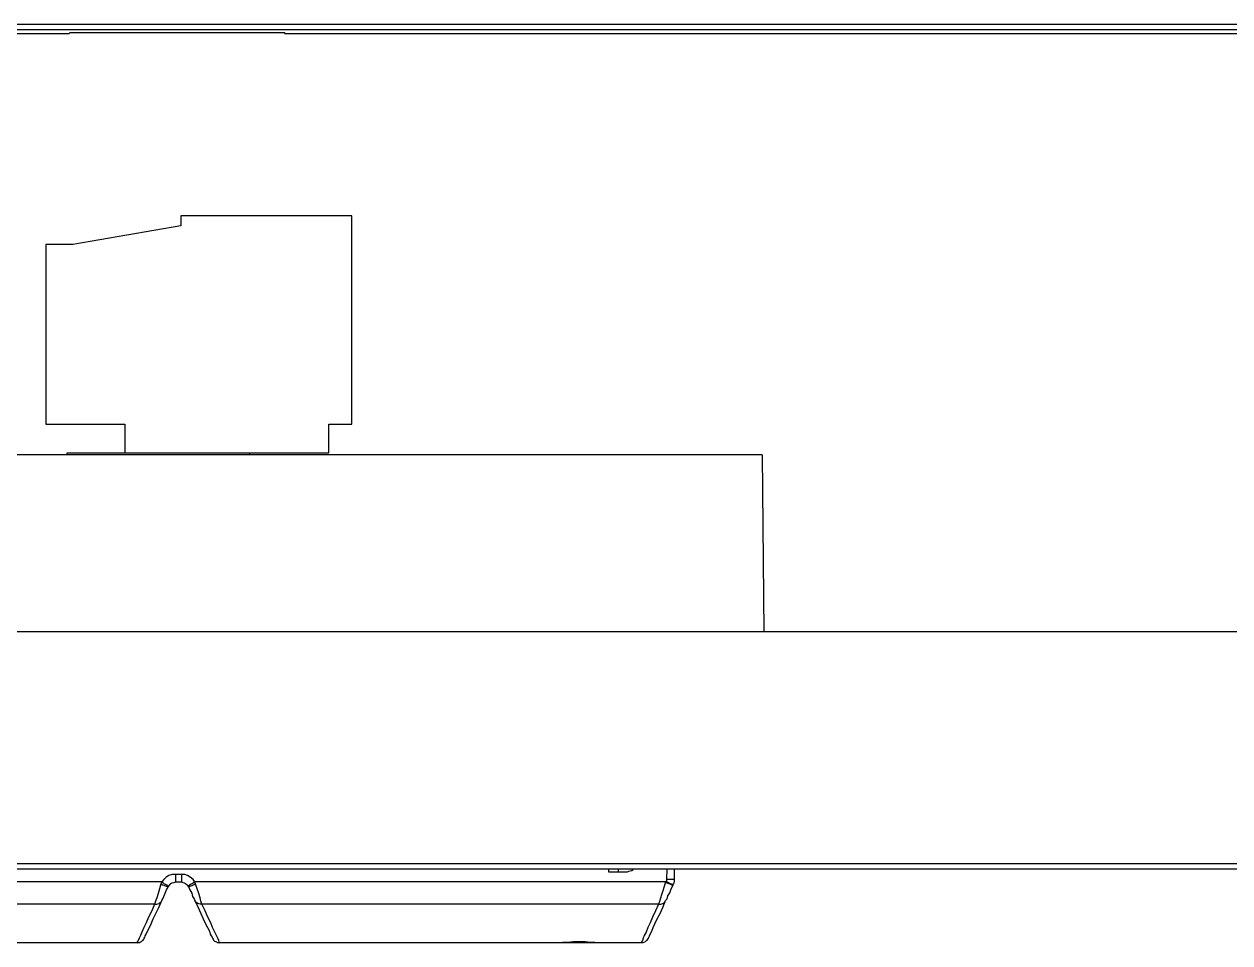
# Model space of a CAD drawing. Header units: centimetres. Extents: x -8.4 to 8.2, y -7.7 to 8.
# Drawn here: x -4.676 to -0.103, y -7.687 to -4.202 of the extents above; entities that cross this region are included whole.
import ezdxf

# ---------------------------------------------------------------- set-up
doc = ezdxf.new("R2010")
doc.units = ezdxf.units.CM
doc.header["$MEASUREMENT"] = 0
doc.layers.add('Layer 1', color=7, linetype='Continuous')

msp = doc.modelspace()

# ---------------------------------------------------------------- linework, layer by layer
at = {"layer": 'Layer 1', "lineweight": 25}
for points in [[(-8.05745, -4.20159), (-8.05745, -4.20159), (4.32153, -4.20159), (4.32153, -4.20159)], [(4.32153, -4.22275), (4.32153, -4.22275), (-8.05745, -4.22275), (-8.05745, -4.22275)], [(-8.05745, -4.23687), (-8.05745, -4.23687), (-4.50498, -4.23687), (-4.50498, -4.23687)], [(-4.50498, -4.23687), (-4.50498, -4.23687), (-4.50145, -4.23334), (-4.50145, -4.23334)], [(-4.50145, -4.23334), (-4.50145, -4.23334), (-3.69006, -4.23334), (-3.69006, -4.23334)], [(-3.69006, -4.23334), (-3.69006, -4.23334), (-3.68653, -4.23687), (-3.68653, -4.23687)], [(-3.68653, -4.23687), (-3.68653, -4.23687), (4.32153, -4.23687), (4.32153, -4.23687)], [(-4.08163, -4.92855), (-4.08163, -4.92855), (-4.08163, -4.96735), (-4.08163, -4.96735)], [(-3.43252, -4.92855), (-3.43252, -4.92855), (-4.08163, -4.92855), (-4.08163, -4.92855)], [(-3.43252, -5.71877), (-3.43252, -5.71877), (-3.43252, -4.92855), (-3.43252, -4.92855)], [(-4.08163, -4.96735), (-4.08163, -4.96735), (-4.49085, -5.03791), (-4.49085, -5.03791)], [(-4.59316, -5.03791), (-4.59316, -5.03791), (-4.59316, -5.71877), (-4.59316, -5.71877)], [(-4.49085, -5.03791), (-4.49085, -5.03791), (-4.59316, -5.03791), (-4.59316, -5.03791)], [(-4.59316, -5.71877), (-4.59316, -5.71877), (-4.2933, -5.71877), (-4.2933, -5.71877)], [(-4.2933, -5.71877), (-4.2933, -5.71877), (-4.2933, -5.82813), (-4.2933, -5.82813)], [(-3.52071, -5.71877), (-3.52071, -5.71877), (-3.43252, -5.71877), (-3.43252, -5.71877)], [(-3.52071, -5.82813), (-3.52071, -5.82813), (-3.52071, -5.71877), (-3.52071, -5.71877)], [(-1.87677, -5.83519), (-1.87677, -5.83519), (-6.31119, -5.83519), (-6.31119, -5.83519)], [(-4.51202, -5.83519), (-4.51202, -5.83519), (-4.51202, -5.82813), (-4.51202, -5.82813)], [(-4.51202, -5.82813), (-4.51202, -5.82813), (-4.51202, -5.82813), (-4.51202, -5.82813)], [(-4.51202, -5.82813), (-4.51202, -5.82813), (-3.8241, -5.82813), (-3.8241, -5.82813)], [(-3.8241, -5.82813), (-3.8241, -5.82813), (-3.52071, -5.82813), (-3.52071, -5.82813)], [(-3.82058, -5.82813), (-3.82058, -5.82813), (-3.82058, -5.83519), (-3.82058, -5.83519)], [(-1.87677, -5.83519), (-1.87677, -5.83519), (-1.87037, -6.50723), (-1.87037, -6.50723)], [(4.32153, -6.50723), (4.32153, -6.50723), (-8.05745, -6.50723), (-8.05745, -6.50723)], [(-8.05745, -7.38565), (-8.05745, -7.38565), (4.32153, -7.38565), (4.32153, -7.38565)], [(4.32153, -7.40682), (4.32153, -7.40682), (-8.05745, -7.40682), (-8.05745, -7.40682)], [(-2.45991, -7.40682), (-2.45991, -7.40682), (-2.45973, -7.41694), (-2.45973, -7.41694)], [(-2.42268, -7.40682), (-2.42268, -7.40682), (-2.42268, -7.41694), (-2.42268, -7.41694)], [(-2.42092, -7.41694), (-2.42092, -7.41694), (-2.42092, -7.40682), (-2.42092, -7.40682)], [(-2.23853, -7.40682), (-2.23853, -7.40682), (-2.23924, -7.44516), (-2.23924, -7.44516)], [(-2.20925, -7.44516), (-2.20925, -7.44516), (-2.20854, -7.40682), (-2.20854, -7.40682)], [(-4.07898, -7.42752), (-4.07898, -7.42752), (-4.10191, -7.42752), (-4.10191, -7.42752)], [(-2.45973, -7.41694), (-2.45973, -7.41694), (-2.38741, -7.41694), (-2.38741, -7.41694)], [(-4.15306, -7.45575), (-4.15306, -7.45575), (-5.93988, -7.45575), (-5.93988, -7.45575)], [(-4.15306, -7.45575), (-4.15306, -7.45575), (-4.15659, -7.4628), (-4.15659, -7.4628)], [(-4.12836, -7.47338), (-4.12836, -7.47338), (-4.1266, -7.47162), (-4.1266, -7.47162)], [(-4.10191, -7.45575), (-4.10191, -7.45575), (-4.07898, -7.45575), (-4.07898, -7.45575)], [(-4.05428, -7.47162), (-4.05428, -7.47162), (-4.05252, -7.47338), (-4.05252, -7.47338)], [(-2.24277, -7.45575), (-2.24277, -7.45575), (-4.02782, -7.45575), (-4.02782, -7.45575)], [(-4.02606, -7.4628), (-4.02606, -7.4628), (-4.02782, -7.45575), (-4.02782, -7.45575)], [(-2.241, -7.45398), (-2.241, -7.45398), (-2.24277, -7.45575), (-2.24277, -7.45575)], [(-2.21454, -7.46809), (-2.21454, -7.46809), (-2.21454, -7.46633), (-2.21454, -7.46633)], [(-4.18128, -7.54041), (-4.18128, -7.54041), (-5.91166, -7.54041), (-5.91166, -7.54041)], [(-2.26923, -7.54041), (-2.26923, -7.54041), (-4.00136, -7.54041), (-4.00136, -7.54041)], [(-4.24654, -7.68682), (-4.24654, -7.68682), (-5.54124, -7.68682), (-5.54124, -7.68682)], [(-2.63964, -7.68682), (-2.63964, -7.68682), (-3.93434, -7.68682), (-3.93434, -7.68682)], [(-2.50029, -7.68682), (-2.50029, -7.68682), (-2.64141, -7.68682), (-2.64141, -7.68682)], [(-2.33625, -7.68682), (-2.33625, -7.68682), (-2.50029, -7.68682), (-2.50029, -7.68682)]]:
    msp.add_open_spline(points, degree=3, dxfattribs=at)
for points, knots in [([(-3.8241, -5.82813), (-3.8241, -5.82813), (-3.8241, -5.82813), (-3.8241, -5.82813), (-3.8241, -5.82813), (-3.8241, -5.82813), (-3.82058, -5.82813), (-3.82058, -5.82813)], [0, 0, 0, 0, 0.3333333, 0.3333333, 0.3333333, 0.3333333, 1, 1, 1, 1]), ([(-2.38741, -7.41694), (-2.38741, -7.41694), (-2.38211, -7.41518), (-2.38211, -7.41518), (-2.38211, -7.41518), (-2.38211, -7.41518), (-2.37682, -7.41341), (-2.37682, -7.41341), (-2.37682, -7.41341), (-2.37682, -7.41341), (-2.37153, -7.41165), (-2.37153, -7.41165), (-2.37153, -7.41165), (-2.37153, -7.41165), (-2.36624, -7.40812), (-2.36624, -7.40812), (-2.36624, -7.40812), (-2.36624, -7.40812), (-2.36537, -7.40682), (-2.36537, -7.40682)], [0, 0, 0, 0, 0.1666667, 0.1666667, 0.1666667, 0.1666667, 0.3333333, 0.3333333, 0.3333333, 0.3333333, 0.5, 0.5, 0.5, 0.5, 0.6666667, 0.6666667, 0.6666667, 0.6666667, 1, 1, 1, 1]), ([(-4.10191, -7.42752), (-4.10191, -7.42752), (-4.11425, -7.42752), (-4.11425, -7.42752), (-4.11425, -7.42752), (-4.11425, -7.42752), (-4.1266, -7.43105), (-4.1266, -7.43105), (-4.1266, -7.43105), (-4.1266, -7.43105), (-4.13718, -7.43811), (-4.13718, -7.43811), (-4.13718, -7.43811), (-4.13718, -7.43811), (-4.146, -7.44693), (-4.146, -7.44693), (-4.146, -7.44693), (-4.146, -7.44693), (-4.15306, -7.45575), (-4.15306, -7.45575)], [0, 0, 0, 0, 0.1666667, 0.1666667, 0.1666667, 0.1666667, 0.3333333, 0.3333333, 0.3333333, 0.3333333, 0.5, 0.5, 0.5, 0.5, 0.6666667, 0.6666667, 0.6666667, 0.6666667, 1, 1, 1, 1]), ([(-4.10191, -7.42752), (-4.10191, -7.42752), (-4.10191, -7.43282), (-4.10191, -7.43282), (-4.10191, -7.43282), (-4.10191, -7.43282), (-4.10191, -7.43811), (-4.10191, -7.43811), (-4.10191, -7.43811), (-4.10191, -7.43811), (-4.10191, -7.4434), (-4.10191, -7.4434), (-4.10191, -7.4434), (-4.10191, -7.4434), (-4.10191, -7.44693), (-4.10191, -7.44693), (-4.10191, -7.44693), (-4.10191, -7.44693), (-4.10191, -7.45045), (-4.10191, -7.45045), (-4.10191, -7.45045), (-4.10191, -7.45045), (-4.10191, -7.45398), (-4.10191, -7.45398), (-4.10191, -7.45398), (-4.10191, -7.45398), (-4.10191, -7.45575), (-4.10191, -7.45575)], [0, 0, 0, 0, 0.125, 0.125, 0.125, 0.125, 0.25, 0.25, 0.25, 0.25, 0.375, 0.375, 0.375, 0.375, 0.5, 0.5, 0.5, 0.5, 0.625, 0.625, 0.625, 0.625, 0.75, 0.75, 0.75, 0.75, 1, 1, 1, 1]), ([(-4.02782, -7.45575), (-4.02782, -7.45575), (-4.03488, -7.44693), (-4.03488, -7.44693), (-4.03488, -7.44693), (-4.03488, -7.44693), (-4.04546, -7.43811), (-4.04546, -7.43811), (-4.04546, -7.43811), (-4.04546, -7.43811), (-4.05604, -7.43105), (-4.05604, -7.43105), (-4.05604, -7.43105), (-4.05604, -7.43105), (-4.06663, -7.42752), (-4.06663, -7.42752), (-4.06663, -7.42752), (-4.06663, -7.42752), (-4.07898, -7.42752), (-4.07898, -7.42752)], [0, 0, 0, 0, 0.1666667, 0.1666667, 0.1666667, 0.1666667, 0.3333333, 0.3333333, 0.3333333, 0.3333333, 0.5, 0.5, 0.5, 0.5, 0.6666667, 0.6666667, 0.6666667, 0.6666667, 1, 1, 1, 1]), ([(-4.07898, -7.42752), (-4.07898, -7.42752), (-4.07898, -7.43282), (-4.07898, -7.43282), (-4.07898, -7.43282), (-4.07898, -7.43282), (-4.07898, -7.43811), (-4.07898, -7.43811), (-4.07898, -7.43811), (-4.07898, -7.43811), (-4.07898, -7.4434), (-4.07898, -7.4434), (-4.07898, -7.4434), (-4.07898, -7.4434), (-4.07898, -7.44693), (-4.07898, -7.44693), (-4.07898, -7.44693), (-4.07898, -7.44693), (-4.07898, -7.45045), (-4.07898, -7.45045), (-4.07898, -7.45045), (-4.07898, -7.45045), (-4.07898, -7.45398), (-4.07898, -7.45398), (-4.07898, -7.45398), (-4.07898, -7.45398), (-4.07898, -7.45575), (-4.07898, -7.45575)], [0, 0, 0, 0, 0.125, 0.125, 0.125, 0.125, 0.25, 0.25, 0.25, 0.25, 0.375, 0.375, 0.375, 0.375, 0.5, 0.5, 0.5, 0.5, 0.625, 0.625, 0.625, 0.625, 0.75, 0.75, 0.75, 0.75, 1, 1, 1, 1]), ([(-2.23924, -7.44516), (-2.23924, -7.44516), (-2.23924, -7.44869), (-2.23924, -7.44869), (-2.23924, -7.44869), (-2.23924, -7.44869), (-2.23924, -7.45045), (-2.23924, -7.45045), (-2.23924, -7.45045), (-2.23924, -7.45045), (-2.241, -7.45398), (-2.241, -7.45398)], [0, 0, 0, 0, 0.25, 0.25, 0.25, 0.25, 0.5, 0.5, 0.5, 0.5, 1, 1, 1, 1]), ([(-2.23924, -7.44516), (-2.23924, -7.44516), (-2.23395, -7.44516), (-2.23395, -7.44516), (-2.23395, -7.44516), (-2.23395, -7.44516), (-2.22689, -7.44516), (-2.22689, -7.44516), (-2.22689, -7.44516), (-2.22689, -7.44516), (-2.2216, -7.44516), (-2.2216, -7.44516), (-2.2216, -7.44516), (-2.2216, -7.44516), (-2.21807, -7.44516), (-2.21807, -7.44516), (-2.21807, -7.44516), (-2.21807, -7.44516), (-2.21454, -7.44516), (-2.21454, -7.44516), (-2.21454, -7.44516), (-2.21454, -7.44516), (-2.21102, -7.44516), (-2.21102, -7.44516), (-2.21102, -7.44516), (-2.21102, -7.44516), (-2.20925, -7.44516), (-2.20925, -7.44516)], [0, 0, 0, 0, 0.125, 0.125, 0.125, 0.125, 0.25, 0.25, 0.25, 0.25, 0.375, 0.375, 0.375, 0.375, 0.5, 0.5, 0.5, 0.5, 0.625, 0.625, 0.625, 0.625, 0.75, 0.75, 0.75, 0.75, 1, 1, 1, 1]), ([(-2.21454, -7.46633), (-2.21454, -7.46633), (-2.21102, -7.45927), (-2.21102, -7.45927), (-2.21102, -7.45927), (-2.21102, -7.45927), (-2.20925, -7.45222), (-2.20925, -7.45222), (-2.20925, -7.45222), (-2.20925, -7.45222), (-2.20925, -7.44516), (-2.20925, -7.44516)], [0, 0, 0, 0, 0.25, 0.25, 0.25, 0.25, 0.5, 0.5, 0.5, 0.5, 1, 1, 1, 1]), ([(-4.15659, -7.4628), (-4.15659, -7.4628), (-4.16188, -7.4822), (-4.16188, -7.4822), (-4.16188, -7.4822), (-4.16188, -7.4822), (-4.16717, -7.49984), (-4.16717, -7.49984), (-4.16717, -7.49984), (-4.16717, -7.49984), (-4.17246, -7.51572), (-4.17246, -7.51572), (-4.17246, -7.51572), (-4.17246, -7.51572), (-4.17775, -7.52807), (-4.17775, -7.52807), (-4.17775, -7.52807), (-4.17775, -7.52807), (-4.18128, -7.54041), (-4.18128, -7.54041)], [0, 0, 0, 0, 0.1666667, 0.1666667, 0.1666667, 0.1666667, 0.3333333, 0.3333333, 0.3333333, 0.3333333, 0.5, 0.5, 0.5, 0.5, 0.6666667, 0.6666667, 0.6666667, 0.6666667, 1, 1, 1, 1]), ([(-4.15659, -7.4628), (-4.15659, -7.4628), (-4.15129, -7.46633), (-4.15129, -7.46633), (-4.15129, -7.46633), (-4.15129, -7.46633), (-4.146, -7.46809), (-4.146, -7.46809), (-4.146, -7.46809), (-4.146, -7.46809), (-4.14071, -7.46986), (-4.14071, -7.46986), (-4.14071, -7.46986), (-4.14071, -7.46986), (-4.13718, -7.47162), (-4.13718, -7.47162), (-4.13718, -7.47162), (-4.13718, -7.47162), (-4.13366, -7.47338), (-4.13366, -7.47338), (-4.13366, -7.47338), (-4.13366, -7.47338), (-4.13189, -7.47338), (-4.13189, -7.47338), (-4.13189, -7.47338), (-4.13189, -7.47338), (-4.13013, -7.47338), (-4.13013, -7.47338), (-4.13013, -7.47338), (-4.13013, -7.47338), (-4.12836, -7.47338), (-4.12836, -7.47338)], [0, 0, 0, 0, 0.1111111, 0.1111111, 0.1111111, 0.1111111, 0.2222222, 0.2222222, 0.2222222, 0.2222222, 0.3333333, 0.3333333, 0.3333333, 0.3333333, 0.4444444, 0.4444444, 0.4444444, 0.4444444, 0.5555556, 0.5555556, 0.5555556, 0.5555556, 0.6666667, 0.6666667, 0.6666667, 0.6666667, 0.7777778, 0.7777778, 0.7777778, 0.7777778, 1, 1, 1, 1]), ([(-4.15306, -7.45575), (-4.15306, -7.45575), (-4.14777, -7.45927), (-4.14777, -7.45927), (-4.14777, -7.45927), (-4.14777, -7.45927), (-4.14424, -7.4628), (-4.14424, -7.4628), (-4.14424, -7.4628), (-4.14424, -7.4628), (-4.13895, -7.46457), (-4.13895, -7.46457), (-4.13895, -7.46457), (-4.13895, -7.46457), (-4.13542, -7.46633), (-4.13542, -7.46633), (-4.13542, -7.46633), (-4.13542, -7.46633), (-4.13189, -7.46809), (-4.13189, -7.46809), (-4.13189, -7.46809), (-4.13189, -7.46809), (-4.13013, -7.46986), (-4.13013, -7.46986), (-4.13013, -7.46986), (-4.13013, -7.46986), (-4.12836, -7.46986), (-4.12836, -7.46986), (-4.12836, -7.46986), (-4.12836, -7.46986), (-4.1266, -7.47162), (-4.1266, -7.47162)], [0, 0, 0, 0, 0.1111111, 0.1111111, 0.1111111, 0.1111111, 0.2222222, 0.2222222, 0.2222222, 0.2222222, 0.3333333, 0.3333333, 0.3333333, 0.3333333, 0.4444444, 0.4444444, 0.4444444, 0.4444444, 0.5555556, 0.5555556, 0.5555556, 0.5555556, 0.6666667, 0.6666667, 0.6666667, 0.6666667, 0.7777778, 0.7777778, 0.7777778, 0.7777778, 1, 1, 1, 1]), ([(-4.15306, -7.5263), (-4.15306, -7.5263), (-4.14953, -7.51925), (-4.14953, -7.51925), (-4.14953, -7.51925), (-4.14953, -7.51925), (-4.146, -7.51043), (-4.146, -7.51043), (-4.146, -7.51043), (-4.146, -7.51043), (-4.14071, -7.49808), (-4.14071, -7.49808), (-4.14071, -7.49808), (-4.14071, -7.49808), (-4.13542, -7.48573), (-4.13542, -7.48573), (-4.13542, -7.48573), (-4.13542, -7.48573), (-4.12836, -7.47338), (-4.12836, -7.47338)], [0, 0, 0, 0, 0.1666667, 0.1666667, 0.1666667, 0.1666667, 0.3333333, 0.3333333, 0.3333333, 0.3333333, 0.5, 0.5, 0.5, 0.5, 0.6666667, 0.6666667, 0.6666667, 0.6666667, 1, 1, 1, 1]), ([(-4.1266, -7.47162), (-4.1266, -7.47162), (-4.12307, -7.46633), (-4.12307, -7.46633), (-4.12307, -7.46633), (-4.12307, -7.46633), (-4.11954, -7.46104), (-4.11954, -7.46104), (-4.11954, -7.46104), (-4.11954, -7.46104), (-4.11425, -7.45927), (-4.11425, -7.45927), (-4.11425, -7.45927), (-4.11425, -7.45927), (-4.1072, -7.45751), (-4.1072, -7.45751), (-4.1072, -7.45751), (-4.1072, -7.45751), (-4.10191, -7.45575), (-4.10191, -7.45575)], [0, 0, 0, 0, 0.1666667, 0.1666667, 0.1666667, 0.1666667, 0.3333333, 0.3333333, 0.3333333, 0.3333333, 0.5, 0.5, 0.5, 0.5, 0.6666667, 0.6666667, 0.6666667, 0.6666667, 1, 1, 1, 1]), ([(-4.07898, -7.45575), (-4.07898, -7.45575), (-4.07368, -7.45751), (-4.07368, -7.45751), (-4.07368, -7.45751), (-4.07368, -7.45751), (-4.06839, -7.45927), (-4.06839, -7.45927), (-4.06839, -7.45927), (-4.06839, -7.45927), (-4.0631, -7.46104), (-4.0631, -7.46104), (-4.0631, -7.46104), (-4.0631, -7.46104), (-4.05781, -7.46633), (-4.05781, -7.46633), (-4.05781, -7.46633), (-4.05781, -7.46633), (-4.05428, -7.47162), (-4.05428, -7.47162)], [0, 0, 0, 0, 0.1666667, 0.1666667, 0.1666667, 0.1666667, 0.3333333, 0.3333333, 0.3333333, 0.3333333, 0.5, 0.5, 0.5, 0.5, 0.6666667, 0.6666667, 0.6666667, 0.6666667, 1, 1, 1, 1]), ([(-4.02782, -7.45575), (-4.02782, -7.45575), (-4.03311, -7.45927), (-4.03311, -7.45927), (-4.03311, -7.45927), (-4.03311, -7.45927), (-4.03841, -7.4628), (-4.03841, -7.4628), (-4.03841, -7.4628), (-4.03841, -7.4628), (-4.04193, -7.46457), (-4.04193, -7.46457), (-4.04193, -7.46457), (-4.04193, -7.46457), (-4.04546, -7.46633), (-4.04546, -7.46633), (-4.04546, -7.46633), (-4.04546, -7.46633), (-4.04899, -7.46809), (-4.04899, -7.46809), (-4.04899, -7.46809), (-4.04899, -7.46809), (-4.05252, -7.46986), (-4.05252, -7.46986), (-4.05252, -7.46986), (-4.05252, -7.46986), (-4.05428, -7.46986), (-4.05428, -7.46986), (-4.05428, -7.46986), (-4.05428, -7.46986), (-4.05428, -7.47162), (-4.05428, -7.47162)], [0, 0, 0, 0, 0.1111111, 0.1111111, 0.1111111, 0.1111111, 0.2222222, 0.2222222, 0.2222222, 0.2222222, 0.3333333, 0.3333333, 0.3333333, 0.3333333, 0.4444444, 0.4444444, 0.4444444, 0.4444444, 0.5555556, 0.5555556, 0.5555556, 0.5555556, 0.6666667, 0.6666667, 0.6666667, 0.6666667, 0.7777778, 0.7777778, 0.7777778, 0.7777778, 1, 1, 1, 1]), ([(-4.02606, -7.4628), (-4.02606, -7.4628), (-4.03135, -7.46633), (-4.03135, -7.46633), (-4.03135, -7.46633), (-4.03135, -7.46633), (-4.03488, -7.46809), (-4.03488, -7.46809), (-4.03488, -7.46809), (-4.03488, -7.46809), (-4.04017, -7.46986), (-4.04017, -7.46986), (-4.04017, -7.46986), (-4.04017, -7.46986), (-4.0437, -7.47162), (-4.0437, -7.47162), (-4.0437, -7.47162), (-4.0437, -7.47162), (-4.04723, -7.47338), (-4.04723, -7.47338), (-4.04723, -7.47338), (-4.04723, -7.47338), (-4.05075, -7.47338), (-4.05075, -7.47338), (-4.05075, -7.47338), (-4.05075, -7.47338), (-4.05252, -7.47338), (-4.05252, -7.47338)], [0, 0, 0, 0, 0.125, 0.125, 0.125, 0.125, 0.25, 0.25, 0.25, 0.25, 0.375, 0.375, 0.375, 0.375, 0.5, 0.5, 0.5, 0.5, 0.625, 0.625, 0.625, 0.625, 0.75, 0.75, 0.75, 0.75, 1, 1, 1, 1]), ([(-4.05252, -7.47338), (-4.05252, -7.47338), (-4.04723, -7.48573), (-4.04723, -7.48573), (-4.04723, -7.48573), (-4.04723, -7.48573), (-4.04017, -7.49808), (-4.04017, -7.49808), (-4.04017, -7.49808), (-4.04017, -7.49808), (-4.03664, -7.51043), (-4.03664, -7.51043), (-4.03664, -7.51043), (-4.03664, -7.51043), (-4.03135, -7.51925), (-4.03135, -7.51925), (-4.03135, -7.51925), (-4.03135, -7.51925), (-4.02782, -7.5263), (-4.02782, -7.5263)], [0, 0, 0, 0, 0.1666667, 0.1666667, 0.1666667, 0.1666667, 0.3333333, 0.3333333, 0.3333333, 0.3333333, 0.5, 0.5, 0.5, 0.5, 0.6666667, 0.6666667, 0.6666667, 0.6666667, 1, 1, 1, 1]), ([(-4.00136, -7.54041), (-4.00136, -7.54041), (-4.00489, -7.52807), (-4.00489, -7.52807), (-4.00489, -7.52807), (-4.00489, -7.52807), (-4.00842, -7.51572), (-4.00842, -7.51572), (-4.00842, -7.51572), (-4.00842, -7.51572), (-4.01371, -7.49984), (-4.01371, -7.49984), (-4.01371, -7.49984), (-4.01371, -7.49984), (-4.019, -7.4822), (-4.019, -7.4822), (-4.019, -7.4822), (-4.019, -7.4822), (-4.02606, -7.4628), (-4.02606, -7.4628)], [0, 0, 0, 0, 0.1666667, 0.1666667, 0.1666667, 0.1666667, 0.3333333, 0.3333333, 0.3333333, 0.3333333, 0.5, 0.5, 0.5, 0.5, 0.6666667, 0.6666667, 0.6666667, 0.6666667, 1, 1, 1, 1]), ([(-2.24277, -7.45575), (-2.24277, -7.45575), (-2.24806, -7.47338), (-2.24806, -7.47338), (-2.24806, -7.47338), (-2.24806, -7.47338), (-2.25335, -7.48926), (-2.25335, -7.48926), (-2.25335, -7.48926), (-2.25335, -7.48926), (-2.25864, -7.50513), (-2.25864, -7.50513), (-2.25864, -7.50513), (-2.25864, -7.50513), (-2.26217, -7.51748), (-2.26217, -7.51748), (-2.26217, -7.51748), (-2.26217, -7.51748), (-2.2657, -7.52983), (-2.2657, -7.52983), (-2.2657, -7.52983), (-2.2657, -7.52983), (-2.26923, -7.54041), (-2.26923, -7.54041)], [0, 0, 0, 0, 0.1428571, 0.1428571, 0.1428571, 0.1428571, 0.2857143, 0.2857143, 0.2857143, 0.2857143, 0.4285714, 0.4285714, 0.4285714, 0.4285714, 0.5714286, 0.5714286, 0.5714286, 0.5714286, 0.7142857, 0.7142857, 0.7142857, 0.7142857, 1, 1, 1, 1]), ([(-2.24277, -7.45575), (-2.24277, -7.45575), (-2.23748, -7.45927), (-2.23748, -7.45927), (-2.23748, -7.45927), (-2.23748, -7.45927), (-2.23218, -7.46104), (-2.23218, -7.46104), (-2.23218, -7.46104), (-2.23218, -7.46104), (-2.22689, -7.4628), (-2.22689, -7.4628), (-2.22689, -7.4628), (-2.22689, -7.4628), (-2.22336, -7.46457), (-2.22336, -7.46457), (-2.22336, -7.46457), (-2.22336, -7.46457), (-2.21984, -7.46633), (-2.21984, -7.46633), (-2.21984, -7.46633), (-2.21984, -7.46633), (-2.21631, -7.46809), (-2.21631, -7.46809), (-2.21631, -7.46809), (-2.21631, -7.46809), (-2.21454, -7.46809), (-2.21454, -7.46809)], [0, 0, 0, 0, 0.125, 0.125, 0.125, 0.125, 0.25, 0.25, 0.25, 0.25, 0.375, 0.375, 0.375, 0.375, 0.5, 0.5, 0.5, 0.5, 0.625, 0.625, 0.625, 0.625, 0.75, 0.75, 0.75, 0.75, 1, 1, 1, 1]), ([(-2.24277, -7.5263), (-2.24277, -7.5263), (-2.23748, -7.51925), (-2.23748, -7.51925), (-2.23748, -7.51925), (-2.23748, -7.51925), (-2.23395, -7.50866), (-2.23395, -7.50866), (-2.23395, -7.50866), (-2.23395, -7.50866), (-2.22689, -7.49632), (-2.22689, -7.49632), (-2.22689, -7.49632), (-2.22689, -7.49632), (-2.2216, -7.4822), (-2.2216, -7.4822), (-2.2216, -7.4822), (-2.2216, -7.4822), (-2.21454, -7.46809), (-2.21454, -7.46809)], [0, 0, 0, 0, 0.1666667, 0.1666667, 0.1666667, 0.1666667, 0.3333333, 0.3333333, 0.3333333, 0.3333333, 0.5, 0.5, 0.5, 0.5, 0.6666667, 0.6666667, 0.6666667, 0.6666667, 1, 1, 1, 1]), ([(-2.241, -7.45398), (-2.241, -7.45398), (-2.23571, -7.45575), (-2.23571, -7.45575), (-2.23571, -7.45575), (-2.23571, -7.45575), (-2.23042, -7.45927), (-2.23042, -7.45927), (-2.23042, -7.45927), (-2.23042, -7.45927), (-2.22513, -7.46104), (-2.22513, -7.46104), (-2.22513, -7.46104), (-2.22513, -7.46104), (-2.2216, -7.4628), (-2.2216, -7.4628), (-2.2216, -7.4628), (-2.2216, -7.4628), (-2.21807, -7.46457), (-2.21807, -7.46457), (-2.21807, -7.46457), (-2.21807, -7.46457), (-2.21631, -7.46457), (-2.21631, -7.46457), (-2.21631, -7.46457), (-2.21631, -7.46457), (-2.21454, -7.46633), (-2.21454, -7.46633)], [0, 0, 0, 0, 0.125, 0.125, 0.125, 0.125, 0.25, 0.25, 0.25, 0.25, 0.375, 0.375, 0.375, 0.375, 0.5, 0.5, 0.5, 0.5, 0.625, 0.625, 0.625, 0.625, 0.75, 0.75, 0.75, 0.75, 1, 1, 1, 1]), ([(-4.18128, -7.54041), (-4.18128, -7.54041), (-4.19186, -7.56511), (-4.19186, -7.56511), (-4.19186, -7.56511), (-4.19186, -7.56511), (-4.20421, -7.5898), (-4.20421, -7.5898), (-4.20421, -7.5898), (-4.20421, -7.5898), (-4.21303, -7.61097), (-4.21303, -7.61097), (-4.21303, -7.61097), (-4.21303, -7.61097), (-4.22185, -7.62861), (-4.22185, -7.62861), (-4.22185, -7.62861), (-4.22185, -7.62861), (-4.22891, -7.64625), (-4.22891, -7.64625), (-4.22891, -7.64625), (-4.22891, -7.64625), (-4.2342, -7.65859), (-4.2342, -7.65859), (-4.2342, -7.65859), (-4.2342, -7.65859), (-4.23949, -7.66918), (-4.23949, -7.66918), (-4.23949, -7.66918), (-4.23949, -7.66918), (-4.24302, -7.678), (-4.24302, -7.678), (-4.24302, -7.678), (-4.24302, -7.678), (-4.24654, -7.68329), (-4.24654, -7.68329), (-4.24654, -7.68329), (-4.24654, -7.68329), (-4.24654, -7.68682), (-4.24654, -7.68682)], [0, 0, 0, 0, 0.0909091, 0.0909091, 0.0909091, 0.0909091, 0.1818182, 0.1818182, 0.1818182, 0.1818182, 0.2727273, 0.2727273, 0.2727273, 0.2727273, 0.3636364, 0.3636364, 0.3636364, 0.3636364, 0.4545455, 0.4545455, 0.4545455, 0.4545455, 0.5454545, 0.5454545, 0.5454545, 0.5454545, 0.6363636, 0.6363636, 0.6363636, 0.6363636, 0.7272727, 0.7272727, 0.7272727, 0.7272727, 0.8181818, 0.8181818, 0.8181818, 0.8181818, 1, 1, 1, 1]), ([(-4.22009, -7.66918), (-4.22009, -7.66918), (-4.22009, -7.66918), (-4.22009, -7.66918), (-4.22009, -7.66918), (-4.22009, -7.66918), (-4.21832, -7.66565), (-4.21832, -7.66565), (-4.21832, -7.66565), (-4.21832, -7.66565), (-4.21656, -7.66036), (-4.21656, -7.66036), (-4.21656, -7.66036), (-4.21656, -7.66036), (-4.21303, -7.6533), (-4.21303, -7.6533), (-4.21303, -7.6533), (-4.21303, -7.6533), (-4.20774, -7.64272), (-4.20774, -7.64272), (-4.20774, -7.64272), (-4.20774, -7.64272), (-4.20068, -7.62861), (-4.20068, -7.62861), (-4.20068, -7.62861), (-4.20068, -7.62861), (-4.19363, -7.6145), (-4.19363, -7.6145), (-4.19363, -7.6145), (-4.19363, -7.6145), (-4.18657, -7.59509), (-4.18657, -7.59509), (-4.18657, -7.59509), (-4.18657, -7.59509), (-4.17599, -7.57569), (-4.17599, -7.57569), (-4.17599, -7.57569), (-4.17599, -7.57569), (-4.16541, -7.55276), (-4.16541, -7.55276), (-4.16541, -7.55276), (-4.16541, -7.55276), (-4.15306, -7.5263), (-4.15306, -7.5263)], [0, 0, 0, 0, 0.0833333, 0.0833333, 0.0833333, 0.0833333, 0.1666667, 0.1666667, 0.1666667, 0.1666667, 0.25, 0.25, 0.25, 0.25, 0.3333333, 0.3333333, 0.3333333, 0.3333333, 0.4166667, 0.4166667, 0.4166667, 0.4166667, 0.5, 0.5, 0.5, 0.5, 0.5833333, 0.5833333, 0.5833333, 0.5833333, 0.6666667, 0.6666667, 0.6666667, 0.6666667, 0.75, 0.75, 0.75, 0.75, 0.8333333, 0.8333333, 0.8333333, 0.8333333, 1, 1, 1, 1]), ([(-4.18128, -7.54041), (-4.18128, -7.54041), (-4.17599, -7.54041), (-4.17599, -7.54041), (-4.17599, -7.54041), (-4.17599, -7.54041), (-4.17246, -7.54041), (-4.17246, -7.54041), (-4.17246, -7.54041), (-4.17246, -7.54041), (-4.16893, -7.53865), (-4.16893, -7.53865), (-4.16893, -7.53865), (-4.16893, -7.53865), (-4.16364, -7.53688), (-4.16364, -7.53688), (-4.16364, -7.53688), (-4.16364, -7.53688), (-4.16188, -7.53512), (-4.16188, -7.53512), (-4.16188, -7.53512), (-4.16188, -7.53512), (-4.15835, -7.53336), (-4.15835, -7.53336), (-4.15835, -7.53336), (-4.15835, -7.53336), (-4.15482, -7.52983), (-4.15482, -7.52983), (-4.15482, -7.52983), (-4.15482, -7.52983), (-4.15306, -7.5263), (-4.15306, -7.5263)], [0, 0, 0, 0, 0.1111111, 0.1111111, 0.1111111, 0.1111111, 0.2222222, 0.2222222, 0.2222222, 0.2222222, 0.3333333, 0.3333333, 0.3333333, 0.3333333, 0.4444444, 0.4444444, 0.4444444, 0.4444444, 0.5555556, 0.5555556, 0.5555556, 0.5555556, 0.6666667, 0.6666667, 0.6666667, 0.6666667, 0.7777778, 0.7777778, 0.7777778, 0.7777778, 1, 1, 1, 1]), ([(-4.00136, -7.54041), (-4.00136, -7.54041), (-4.00489, -7.54041), (-4.00489, -7.54041), (-4.00489, -7.54041), (-4.00489, -7.54041), (-4.00842, -7.54041), (-4.00842, -7.54041), (-4.00842, -7.54041), (-4.00842, -7.54041), (-4.01371, -7.53865), (-4.01371, -7.53865), (-4.01371, -7.53865), (-4.01371, -7.53865), (-4.01724, -7.53688), (-4.01724, -7.53688), (-4.01724, -7.53688), (-4.01724, -7.53688), (-4.02077, -7.53512), (-4.02077, -7.53512), (-4.02077, -7.53512), (-4.02077, -7.53512), (-4.02253, -7.53336), (-4.02253, -7.53336), (-4.02253, -7.53336), (-4.02253, -7.53336), (-4.02606, -7.52983), (-4.02606, -7.52983), (-4.02606, -7.52983), (-4.02606, -7.52983), (-4.02782, -7.5263), (-4.02782, -7.5263)], [0, 0, 0, 0, 0.1111111, 0.1111111, 0.1111111, 0.1111111, 0.2222222, 0.2222222, 0.2222222, 0.2222222, 0.3333333, 0.3333333, 0.3333333, 0.3333333, 0.4444444, 0.4444444, 0.4444444, 0.4444444, 0.5555556, 0.5555556, 0.5555556, 0.5555556, 0.6666667, 0.6666667, 0.6666667, 0.6666667, 0.7777778, 0.7777778, 0.7777778, 0.7777778, 1, 1, 1, 1]), ([(-4.02782, -7.5263), (-4.02782, -7.5263), (-4.01548, -7.55276), (-4.01548, -7.55276), (-4.01548, -7.55276), (-4.01548, -7.55276), (-4.00489, -7.57569), (-4.00489, -7.57569), (-4.00489, -7.57569), (-4.00489, -7.57569), (-3.99607, -7.59509), (-3.99607, -7.59509), (-3.99607, -7.59509), (-3.99607, -7.59509), (-3.98725, -7.6145), (-3.98725, -7.6145), (-3.98725, -7.6145), (-3.98725, -7.6145), (-3.9802, -7.62861), (-3.9802, -7.62861), (-3.9802, -7.62861), (-3.9802, -7.62861), (-3.97314, -7.64272), (-3.97314, -7.64272), (-3.97314, -7.64272), (-3.97314, -7.64272), (-3.96961, -7.6533), (-3.96961, -7.6533), (-3.96961, -7.6533), (-3.96961, -7.6533), (-3.96609, -7.66036), (-3.96609, -7.66036), (-3.96609, -7.66036), (-3.96609, -7.66036), (-3.96256, -7.66565), (-3.96256, -7.66565), (-3.96256, -7.66565), (-3.96256, -7.66565), (-3.96079, -7.66918), (-3.96079, -7.66918)], [0, 0, 0, 0, 0.0909091, 0.0909091, 0.0909091, 0.0909091, 0.1818182, 0.1818182, 0.1818182, 0.1818182, 0.2727273, 0.2727273, 0.2727273, 0.2727273, 0.3636364, 0.3636364, 0.3636364, 0.3636364, 0.4545455, 0.4545455, 0.4545455, 0.4545455, 0.5454545, 0.5454545, 0.5454545, 0.5454545, 0.6363636, 0.6363636, 0.6363636, 0.6363636, 0.7272727, 0.7272727, 0.7272727, 0.7272727, 0.8181818, 0.8181818, 0.8181818, 0.8181818, 1, 1, 1, 1]), ([(-3.93434, -7.68682), (-3.93434, -7.68682), (-3.93434, -7.68682), (-3.93434, -7.68682), (-3.93434, -7.68682), (-3.93434, -7.68682), (-3.9361, -7.68329), (-3.9361, -7.68329), (-3.9361, -7.68329), (-3.9361, -7.68329), (-3.93786, -7.678), (-3.93786, -7.678), (-3.93786, -7.678), (-3.93786, -7.678), (-3.94139, -7.66918), (-3.94139, -7.66918), (-3.94139, -7.66918), (-3.94139, -7.66918), (-3.94668, -7.65859), (-3.94668, -7.65859), (-3.94668, -7.65859), (-3.94668, -7.65859), (-3.95198, -7.64625), (-3.95198, -7.64625), (-3.95198, -7.64625), (-3.95198, -7.64625), (-3.96079, -7.62861), (-3.96079, -7.62861), (-3.96079, -7.62861), (-3.96079, -7.62861), (-3.96785, -7.61097), (-3.96785, -7.61097), (-3.96785, -7.61097), (-3.96785, -7.61097), (-3.97843, -7.5898), (-3.97843, -7.5898), (-3.97843, -7.5898), (-3.97843, -7.5898), (-3.98902, -7.56511), (-3.98902, -7.56511), (-3.98902, -7.56511), (-3.98902, -7.56511), (-4.00136, -7.54041), (-4.00136, -7.54041)], [0, 0, 0, 0, 0.0833333, 0.0833333, 0.0833333, 0.0833333, 0.1666667, 0.1666667, 0.1666667, 0.1666667, 0.25, 0.25, 0.25, 0.25, 0.3333333, 0.3333333, 0.3333333, 0.3333333, 0.4166667, 0.4166667, 0.4166667, 0.4166667, 0.5, 0.5, 0.5, 0.5, 0.5833333, 0.5833333, 0.5833333, 0.5833333, 0.6666667, 0.6666667, 0.6666667, 0.6666667, 0.75, 0.75, 0.75, 0.75, 0.8333333, 0.8333333, 0.8333333, 0.8333333, 1, 1, 1, 1]), ([(-2.26923, -7.54041), (-2.26923, -7.54041), (-2.28157, -7.56511), (-2.28157, -7.56511), (-2.28157, -7.56511), (-2.28157, -7.56511), (-2.29216, -7.5898), (-2.29216, -7.5898), (-2.29216, -7.5898), (-2.29216, -7.5898), (-2.30098, -7.61097), (-2.30098, -7.61097), (-2.30098, -7.61097), (-2.30098, -7.61097), (-2.30979, -7.62861), (-2.30979, -7.62861), (-2.30979, -7.62861), (-2.30979, -7.62861), (-2.31685, -7.64625), (-2.31685, -7.64625), (-2.31685, -7.64625), (-2.31685, -7.64625), (-2.32391, -7.65859), (-2.32391, -7.65859), (-2.32391, -7.65859), (-2.32391, -7.65859), (-2.32743, -7.66918), (-2.32743, -7.66918), (-2.32743, -7.66918), (-2.32743, -7.66918), (-2.33096, -7.678), (-2.33096, -7.678), (-2.33096, -7.678), (-2.33096, -7.678), (-2.33449, -7.68329), (-2.33449, -7.68329), (-2.33449, -7.68329), (-2.33449, -7.68329), (-2.33625, -7.68682), (-2.33625, -7.68682)], [0, 0, 0, 0, 0.0909091, 0.0909091, 0.0909091, 0.0909091, 0.1818182, 0.1818182, 0.1818182, 0.1818182, 0.2727273, 0.2727273, 0.2727273, 0.2727273, 0.3636364, 0.3636364, 0.3636364, 0.3636364, 0.4545455, 0.4545455, 0.4545455, 0.4545455, 0.5454545, 0.5454545, 0.5454545, 0.5454545, 0.6363636, 0.6363636, 0.6363636, 0.6363636, 0.7272727, 0.7272727, 0.7272727, 0.7272727, 0.8181818, 0.8181818, 0.8181818, 0.8181818, 1, 1, 1, 1]), ([(-2.30803, -7.66918), (-2.30803, -7.66918), (-2.30803, -7.66918), (-2.30803, -7.66918), (-2.30803, -7.66918), (-2.30803, -7.66918), (-2.30627, -7.66565), (-2.30627, -7.66565), (-2.30627, -7.66565), (-2.30627, -7.66565), (-2.3045, -7.66036), (-2.3045, -7.66036), (-2.3045, -7.66036), (-2.3045, -7.66036), (-2.30098, -7.6533), (-2.30098, -7.6533), (-2.30098, -7.6533), (-2.30098, -7.6533), (-2.29568, -7.64272), (-2.29568, -7.64272), (-2.29568, -7.64272), (-2.29568, -7.64272), (-2.29039, -7.62861), (-2.29039, -7.62861), (-2.29039, -7.62861), (-2.29039, -7.62861), (-2.28334, -7.6145), (-2.28334, -7.6145), (-2.28334, -7.6145), (-2.28334, -7.6145), (-2.27452, -7.59509), (-2.27452, -7.59509), (-2.27452, -7.59509), (-2.27452, -7.59509), (-2.26393, -7.57569), (-2.26393, -7.57569), (-2.26393, -7.57569), (-2.26393, -7.57569), (-2.25335, -7.55276), (-2.25335, -7.55276), (-2.25335, -7.55276), (-2.25335, -7.55276), (-2.24277, -7.5263), (-2.24277, -7.5263)], [0, 0, 0, 0, 0.0833333, 0.0833333, 0.0833333, 0.0833333, 0.1666667, 0.1666667, 0.1666667, 0.1666667, 0.25, 0.25, 0.25, 0.25, 0.3333333, 0.3333333, 0.3333333, 0.3333333, 0.4166667, 0.4166667, 0.4166667, 0.4166667, 0.5, 0.5, 0.5, 0.5, 0.5833333, 0.5833333, 0.5833333, 0.5833333, 0.6666667, 0.6666667, 0.6666667, 0.6666667, 0.75, 0.75, 0.75, 0.75, 0.8333333, 0.8333333, 0.8333333, 0.8333333, 1, 1, 1, 1]), ([(-2.26923, -7.54041), (-2.26923, -7.54041), (-2.2657, -7.54041), (-2.2657, -7.54041), (-2.2657, -7.54041), (-2.2657, -7.54041), (-2.26041, -7.54041), (-2.26041, -7.54041), (-2.26041, -7.54041), (-2.26041, -7.54041), (-2.25688, -7.53865), (-2.25688, -7.53865), (-2.25688, -7.53865), (-2.25688, -7.53865), (-2.25335, -7.53688), (-2.25335, -7.53688), (-2.25335, -7.53688), (-2.25335, -7.53688), (-2.24982, -7.53512), (-2.24982, -7.53512), (-2.24982, -7.53512), (-2.24982, -7.53512), (-2.24629, -7.53336), (-2.24629, -7.53336), (-2.24629, -7.53336), (-2.24629, -7.53336), (-2.24453, -7.52983), (-2.24453, -7.52983), (-2.24453, -7.52983), (-2.24453, -7.52983), (-2.24277, -7.5263), (-2.24277, -7.5263)], [0, 0, 0, 0, 0.1111111, 0.1111111, 0.1111111, 0.1111111, 0.2222222, 0.2222222, 0.2222222, 0.2222222, 0.3333333, 0.3333333, 0.3333333, 0.3333333, 0.4444444, 0.4444444, 0.4444444, 0.4444444, 0.5555556, 0.5555556, 0.5555556, 0.5555556, 0.6666667, 0.6666667, 0.6666667, 0.6666667, 0.7777778, 0.7777778, 0.7777778, 0.7777778, 1, 1, 1, 1]), ([(-4.24654, -7.68682), (-4.24654, -7.68682), (-4.24302, -7.68505), (-4.24302, -7.68505), (-4.24302, -7.68505), (-4.24302, -7.68505), (-4.23773, -7.68505), (-4.23773, -7.68505), (-4.23773, -7.68505), (-4.23773, -7.68505), (-4.2342, -7.68329), (-4.2342, -7.68329), (-4.2342, -7.68329), (-4.2342, -7.68329), (-4.23067, -7.68152), (-4.23067, -7.68152), (-4.23067, -7.68152), (-4.23067, -7.68152), (-4.22714, -7.678), (-4.22714, -7.678), (-4.22714, -7.678), (-4.22714, -7.678), (-4.22361, -7.67623), (-4.22361, -7.67623), (-4.22361, -7.67623), (-4.22361, -7.67623), (-4.22185, -7.6727), (-4.22185, -7.6727), (-4.22185, -7.6727), (-4.22185, -7.6727), (-4.22009, -7.66918), (-4.22009, -7.66918)], [0, 0, 0, 0, 0.1111111, 0.1111111, 0.1111111, 0.1111111, 0.2222222, 0.2222222, 0.2222222, 0.2222222, 0.3333333, 0.3333333, 0.3333333, 0.3333333, 0.4444444, 0.4444444, 0.4444444, 0.4444444, 0.5555556, 0.5555556, 0.5555556, 0.5555556, 0.6666667, 0.6666667, 0.6666667, 0.6666667, 0.7777778, 0.7777778, 0.7777778, 0.7777778, 1, 1, 1, 1]), ([(-3.96079, -7.66918), (-3.96079, -7.66918), (-3.95903, -7.6727), (-3.95903, -7.6727), (-3.95903, -7.6727), (-3.95903, -7.6727), (-3.95727, -7.67623), (-3.95727, -7.67623), (-3.95727, -7.67623), (-3.95727, -7.67623), (-3.95374, -7.67976), (-3.95374, -7.67976), (-3.95374, -7.67976), (-3.95374, -7.67976), (-3.95021, -7.68152), (-3.95021, -7.68152), (-3.95021, -7.68152), (-3.95021, -7.68152), (-3.94668, -7.68329), (-3.94668, -7.68329), (-3.94668, -7.68329), (-3.94668, -7.68329), (-3.94316, -7.68505), (-3.94316, -7.68505), (-3.94316, -7.68505), (-3.94316, -7.68505), (-3.93963, -7.68505), (-3.93963, -7.68505), (-3.93963, -7.68505), (-3.93963, -7.68505), (-3.93434, -7.68682), (-3.93434, -7.68682)], [0, 0, 0, 0, 0.1111111, 0.1111111, 0.1111111, 0.1111111, 0.2222222, 0.2222222, 0.2222222, 0.2222222, 0.3333333, 0.3333333, 0.3333333, 0.3333333, 0.4444444, 0.4444444, 0.4444444, 0.4444444, 0.5555556, 0.5555556, 0.5555556, 0.5555556, 0.6666667, 0.6666667, 0.6666667, 0.6666667, 0.7777778, 0.7777778, 0.7777778, 0.7777778, 1, 1, 1, 1]), ([(-2.33449, -7.68682), (-2.33449, -7.68682), (-2.33096, -7.68505), (-2.33096, -7.68505), (-2.33096, -7.68505), (-2.33096, -7.68505), (-2.32743, -7.68505), (-2.32743, -7.68505), (-2.32743, -7.68505), (-2.32743, -7.68505), (-2.32214, -7.68329), (-2.32214, -7.68329), (-2.32214, -7.68329), (-2.32214, -7.68329), (-2.31861, -7.68152), (-2.31861, -7.68152), (-2.31861, -7.68152), (-2.31861, -7.68152), (-2.31509, -7.678), (-2.31509, -7.678), (-2.31509, -7.678), (-2.31509, -7.678), (-2.31332, -7.67623), (-2.31332, -7.67623), (-2.31332, -7.67623), (-2.31332, -7.67623), (-2.30979, -7.6727), (-2.30979, -7.6727), (-2.30979, -7.6727), (-2.30979, -7.6727), (-2.30803, -7.66918), (-2.30803, -7.66918)], [0, 0, 0, 0, 0.1111111, 0.1111111, 0.1111111, 0.1111111, 0.2222222, 0.2222222, 0.2222222, 0.2222222, 0.3333333, 0.3333333, 0.3333333, 0.3333333, 0.4444444, 0.4444444, 0.4444444, 0.4444444, 0.5555556, 0.5555556, 0.5555556, 0.5555556, 0.6666667, 0.6666667, 0.6666667, 0.6666667, 0.7777778, 0.7777778, 0.7777778, 0.7777778, 1, 1, 1, 1]), ([(-2.50206, -7.68682), (-2.50206, -7.68682), (-2.50206, -7.68682), (-2.50206, -7.68682), (-2.50206, -7.68682), (-2.50206, -7.68682), (-2.51088, -7.68505), (-2.51088, -7.68505), (-2.51088, -7.68505), (-2.51088, -7.68505), (-2.52675, -7.68505), (-2.52675, -7.68505), (-2.52675, -7.68505), (-2.52675, -7.68505), (-2.54792, -7.68329), (-2.54792, -7.68329), (-2.54792, -7.68329), (-2.54792, -7.68329), (-2.57085, -7.68329), (-2.57085, -7.68329), (-2.57085, -7.68329), (-2.57085, -7.68329), (-2.59378, -7.68329), (-2.59378, -7.68329), (-2.59378, -7.68329), (-2.59378, -7.68329), (-2.61495, -7.68505), (-2.61495, -7.68505), (-2.61495, -7.68505), (-2.61495, -7.68505), (-2.63082, -7.68505), (-2.63082, -7.68505), (-2.63082, -7.68505), (-2.63082, -7.68505), (-2.63964, -7.68682), (-2.63964, -7.68682), (-2.63964, -7.68682), (-2.63964, -7.68682), (-2.64141, -7.68682), (-2.64141, -7.68682)], [0, 0, 0, 0, 0.0909091, 0.0909091, 0.0909091, 0.0909091, 0.1818182, 0.1818182, 0.1818182, 0.1818182, 0.2727273, 0.2727273, 0.2727273, 0.2727273, 0.3636364, 0.3636364, 0.3636364, 0.3636364, 0.4545455, 0.4545455, 0.4545455, 0.4545455, 0.5454545, 0.5454545, 0.5454545, 0.5454545, 0.6363636, 0.6363636, 0.6363636, 0.6363636, 0.7272727, 0.7272727, 0.7272727, 0.7272727, 0.8181818, 0.8181818, 0.8181818, 0.8181818, 1, 1, 1, 1]), ([(-2.50029, -7.68682), (-2.50029, -7.68682), (-2.50382, -7.68682), (-2.50382, -7.68682), (-2.50382, -7.68682), (-2.50382, -7.68682), (-2.51617, -7.68505), (-2.51617, -7.68505), (-2.51617, -7.68505), (-2.51617, -7.68505), (-2.53381, -7.68505), (-2.53381, -7.68505), (-2.53381, -7.68505), (-2.53381, -7.68505), (-2.55498, -7.68329), (-2.55498, -7.68329), (-2.55498, -7.68329), (-2.55498, -7.68329), (-2.57791, -7.68329), (-2.57791, -7.68329), (-2.57791, -7.68329), (-2.57791, -7.68329), (-2.60084, -7.68505), (-2.60084, -7.68505), (-2.60084, -7.68505), (-2.60084, -7.68505), (-2.62024, -7.68505), (-2.62024, -7.68505), (-2.62024, -7.68505), (-2.62024, -7.68505), (-2.63435, -7.68505), (-2.63435, -7.68505), (-2.63435, -7.68505), (-2.63435, -7.68505), (-2.63964, -7.68682), (-2.63964, -7.68682)], [0, 0, 0, 0, 0.1, 0.1, 0.1, 0.1, 0.2, 0.2, 0.2, 0.2, 0.3, 0.3, 0.3, 0.3, 0.4, 0.4, 0.4, 0.4, 0.5, 0.5, 0.5, 0.5, 0.6, 0.6, 0.6, 0.6, 0.7, 0.7, 0.7, 0.7, 0.8, 0.8, 0.8, 0.8, 1, 1, 1, 1])]:
    msp.add_open_spline(points, degree=3, knots=knots, dxfattribs=at)

doc.saveas('drawing.dxf')
